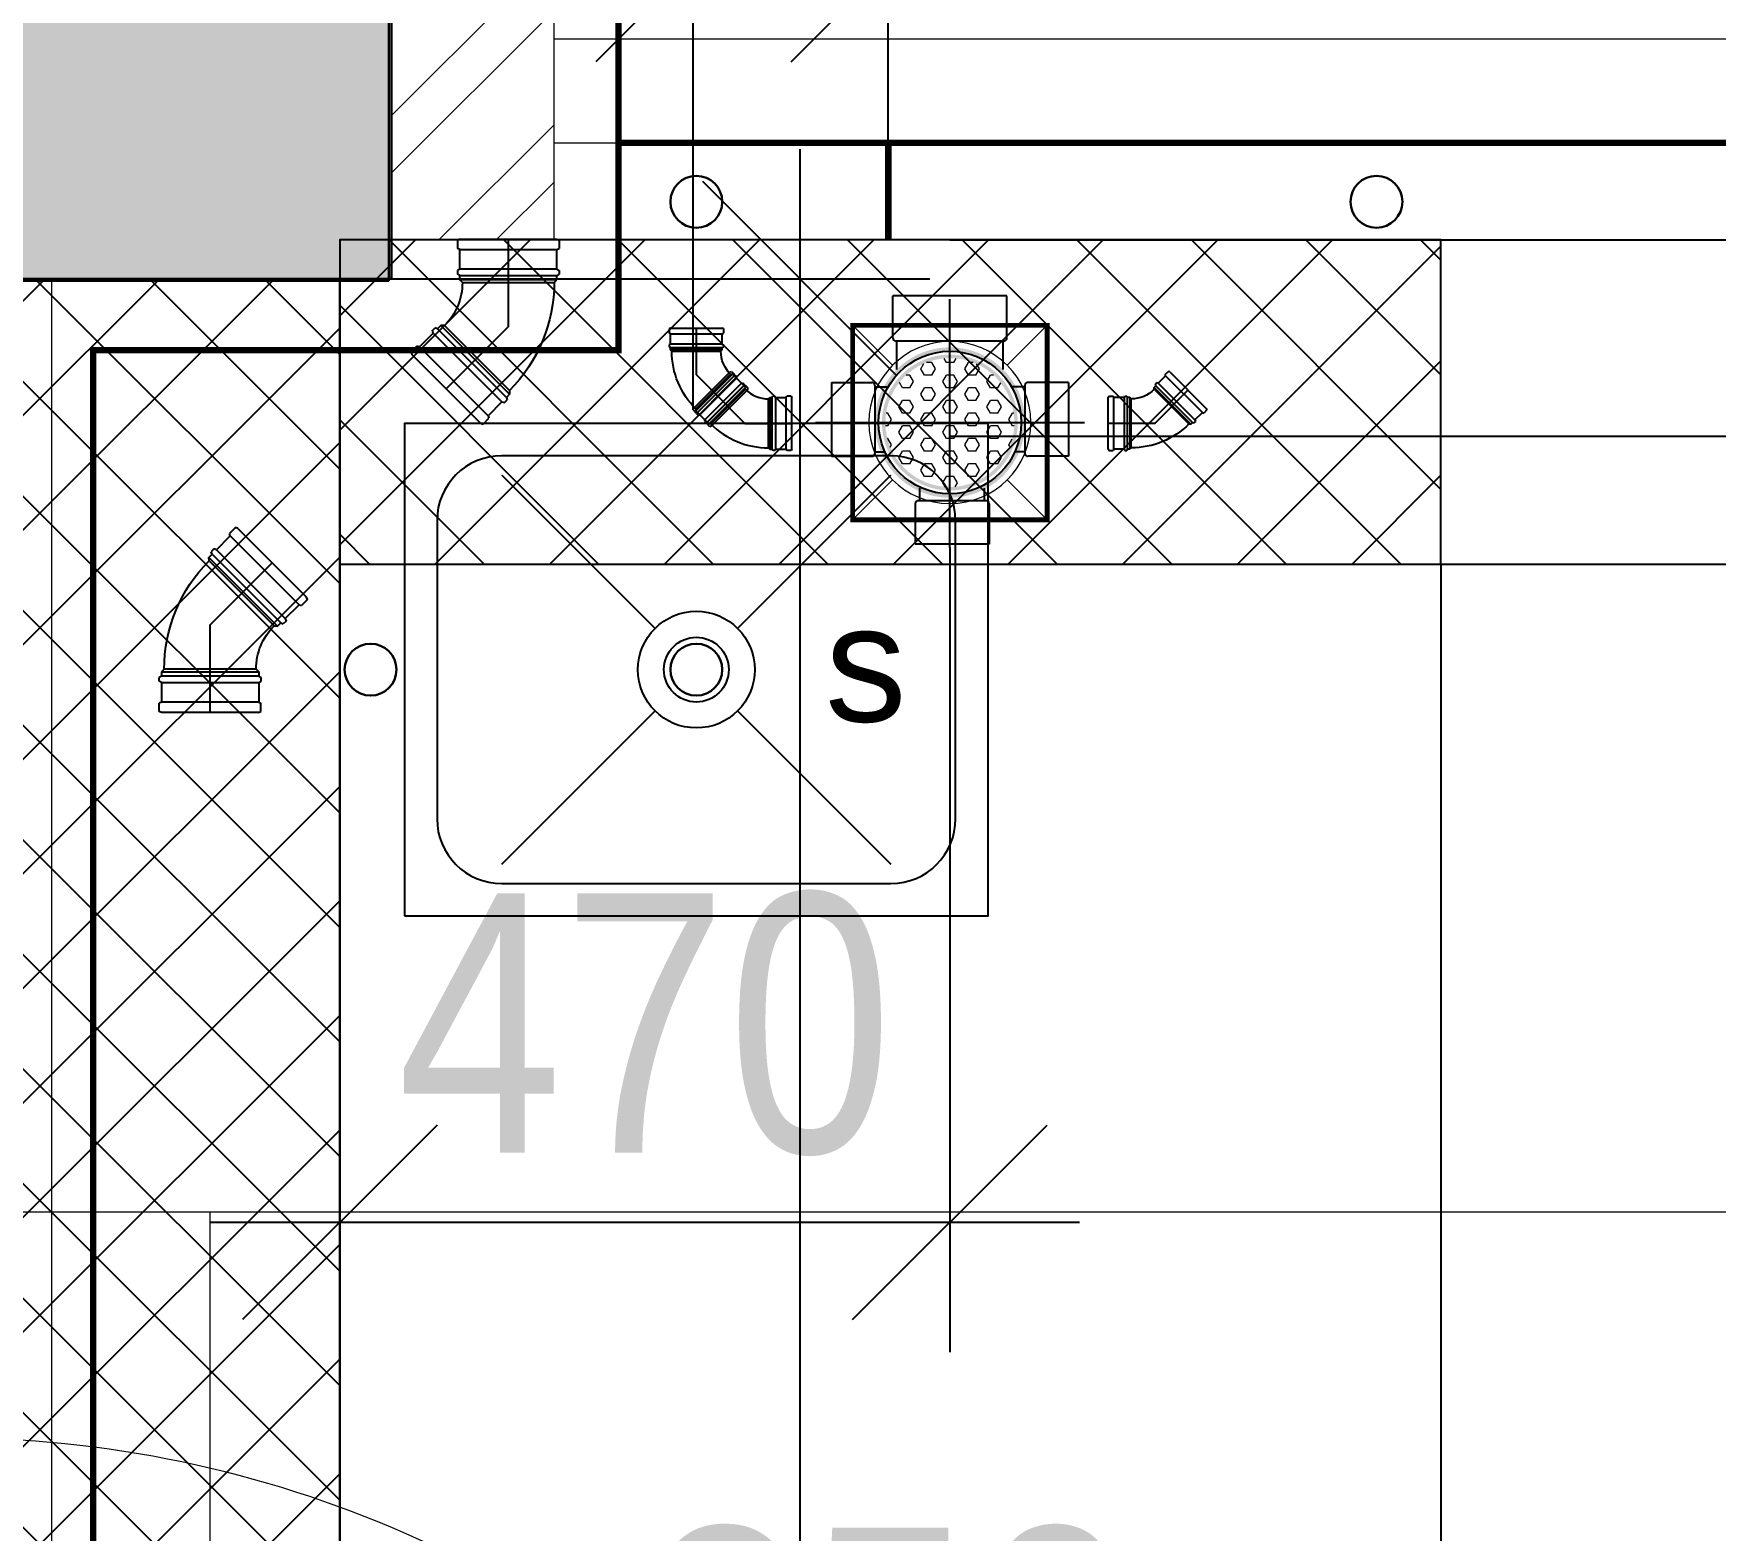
# Model space of a CAD drawing. Header units: inches. Extents: x 5899882 to 5988838, y -468923 to -96891.
# Drawn here: x 5954087 to 5955384, y -268801 to -267646 of the extents above; entities that cross this region are included whole.
import ezdxf

# ---------------------------------------------------------------- set-up
doc = ezdxf.new("R2010")
doc.units = ezdxf.units.IN
doc.header["$MEASUREMENT"] = 0
doc.linetypes.add('1', pattern=[0])
doc.layers.get('Defpoints').update_dxf_attribs({"color": 8})
for name, color, linetype in [('0- SLC ARCH LAYOUT', 7, 'Continuous'), ('0- SLC DIMENSION', 7, 'Continuous'), ('0-SLC RCC 2ND. FLOOR', 7, 'Continuous'), ('0-SLC-40 MM Waste water pipe', 3, 'Continuous'), ('0-SLC-75MM WASTE PIPE', 6, 'Continuous'), ('0-SLC-DOMESTIC LINE', 5, 'DOMESTIC_LINE'), ('0-SLC-Multi nahani trap', 6, 'Continuous'), ('0-SLC-Raised portion', 1, 'Continuous'), ('0-SLC-Toilet fixture', 5, 'Continuous')]:
    doc.layers.add(name, color=color, linetype=linetype)
for name, color, linetype, lineweight in [('0-SLC-100 mm Multi nahani trap jali', 253, 'Continuous', 13), ('ARCL-HATCH-B', 8, 'Continuous', 5), ('ARLC-COL', 8, 'Continuous', 30), ('ARLC-DOOR-W', 8, 'Continuous', 5), ('ARLC-ELE0', 8, 'Continuous', 9), ('ARLC-FURN', 8, 'Continuous', 9), ('ARLC-HATCH-C', 8, 'Continuous', 5), ('ARLC-SINK', 8, 'Continuous', 9), ('ARLC-WALL', 8, 'Continuous', 15)]:
    doc.layers.add(name, color=color, linetype=linetype, lineweight=lineweight)
doc.styles.add('ARIAL', font='tahoma.ttf')
doc.styles.get("Standard").update_dxf_attribs({"font": 'arial.ttf'})
doc.styles.add('swis cn bt', font='swissc.ttf')
doc.linetypes.add('DOMESTIC_LINE', pattern='A,0.5,-0.2,["DWS",ARIAL,S=0.1,R=0,X=-0.1,Y=-0.05],-0.25', length=0.95)
doc.dimstyles.new('SLC', dxfattribs={"dimtxt": 200, "dimasz": 150, "dimexe": 100, "dimexo": 0, "dimgap": 50, "dimtad": 1, "dimdec": 0, "dimrnd": 5, "dimzin": 1, "dimdsep": 46, "dimtxsty": 'swis cn bt', "dimblk": 'OBLIQUE', "dimcen": 60, "dimdle": 100, "dimclrd": 256, "dimclre": 256, "dimclrt": 256, "dimazin": 0, "dimtfac": 1, "dimtdec": 0, "dimtofl": 0, "dimtmove": 0, "dimatfit": 3, "dimfxl": 0.18, "dimtolj": 1, "dimtzin": 0, "dimarcsym": 0})

# ---------------------------------------------------------------- blocks, each defined once
blk = doc.blocks.new('sk')
for p, q in [((5826975.932718212, -135444.0970972514), (5827094.112913058, -135562.2772920981)), ((5827157.752523365, -135562.2772920981), (5827275.932718212, -135444.0970972514)), ((5826975.932718212, -135744.0970972519), (5827094.112913058, -135625.9169024052)), ((5827157.752523365, -135625.9169024052), (5827275.932718212, -135744.0970972519))]:
    blk.add_line(p, q)
for radius in [45, 25]:
    blk.add_circle((5827125.932718212, -135594.0970972516), radius)
at = {"layer": 'ARLC-SINK'}
blk.add_lwpolyline([(5826900.932718212, -135784.0970972516), (5827350.932718212, -135784.0970972516), (5827350.932718212, -135404.0970972516), (5826900.932718212, -135404.0970972516)], close=True, dxfattribs=at)
blk.add_lwpolyline([(5826975.932718209, -135759.0970972516), (5827275.93271821, -135759.0970972516, 0.4142135623730948), (5827325.932718209, -135709.0970972516), (5827325.932718209, -135479.0970972516, 0.4142135623730948), (5827275.93271821, -135429.0970972516), (5826975.932718208, -135429.0970972516, 0.4142135623730948), (5826925.932718209, -135479.0970972516), (5826925.932718209, -135709.0970972516, 0.414213562373095)], format="xyb", close=True, dxfattribs=at)
blk.add_text('s', height=90, dxfattribs=at).set_placement((5827225.184032063, -135634.1741544308))
blk = doc.blocks.new('jjuj')
at = {"layer": 'ARLC-DOOR-W', "ltscale": 0.1}
for p, q in [((5733136.308358192, -29654.34172625096), (5733136.308358192, -29679.34172625096)), ((5733286.308358192, -29654.34172625096), (5733286.308358192, -29719.34172625281))]:
    blk.add_line(p, q, dxfattribs=at)
blk.add_lwpolyline([(5733286.308358192, -29719.34172625281), (5733186.308358192, -29719.34172625281), (5733186.308358192, -29679.34172625096), (5733136.308358192, -29679.34172625096)], dxfattribs=at)
blk = doc.blocks.new('gfhmk')
at = {"layer": 'ARLC-DOOR-W', "ltscale": 0.1}
for p, q in [((5733136.963231552, -36568.04166982742), (5732262.919708872, -36568.04166982742)), ((5733136.963231552, -36568.04166982742), (5733136.963231552, -36608.04166982742)), ((5733136.963231552, -36608.04166982742), (5732262.004901381, -36608.04166982742))]:
    blk.add_line(p, q, dxfattribs=at)
blk.add_arc((5733136.963231552, -36608.04166982742), 874.9583301725798, 177.3797263566846, 273.2330321324813, dxfattribs=at)
blk = doc.blocks.new('A$7E4912E38142D6')
at = {"xscale": -1}
blk.add_blockref('jjuj', (5733286.308379047, 30654.34172625095), dxfattribs=at)
at = {"rotation": 180}
for name, p in [('gfhmk', (5733286.308358192, -36539.34172621439)), ('jjuj', (5733286.308358192, -29654.34172625165))]:
    blk.add_blockref(name, p, dxfattribs=at)
blk = doc.blocks.new('A$C3DAD2E9A')
at = {"layer": 'ARCL-HATCH-B'}
h = blk.add_hatch(dxfattribs=at)
h.set_pattern_fill('ANSI32', color=256, scale=250)
h.set_pattern_definition([(45, (-5806111.699348602, 109613.299867685), (-66.29126073623883, 66.29126073623884), []), (45, (-5806067.505174852, 109613.299867685), (-66.29126073623883, 66.29126073623884), [])])
h.paths.add_polyline_path([(9302.210522499867, 6641.499999996304), (9177.210526314564, 6641.499999996304), (9177.210526314564, 6241.499999996304), (9302.210522499867, 6241.499999996304)])
at = {"layer": 'ARLC-HATCH-C', "ltscale": 0.1}
blk.add_hatch(color=256, dxfattribs=at).paths.add_polyline_path([(8427.210526314564, 6961.499999998166), (8427.210526314564, 6211.499999998166), (9177.210526314564, 6211.499999998166), (9177.210526314564, 6961.499999998166)])
at = {"layer": 'ARLC-COL'}
blk.add_lwpolyline([(8427.210526314564, 6211.499999998166), (9177.210526314564, 6211.499999998166), (9177.210526314564, 6961.499999998166), (8427.210526314564, 6961.499999998166)], close=True, dxfattribs=at)
at = {"layer": 'ARLC-DOOR-W'}
for points in [[(9352.210522499867, 6396.499999996333), (9302.210522499867, 6396.499999996333), (9302.210522499867, 6316.499999996333), (9352.210522499867, 6316.499999996333)], [(10372.21052639, 6316.499999996333), (10372.21052639, 6396.500047719775), (9352.210522499867, 6396.499999996333), (9352.210522499867, 6316.500047717913)]]:
    blk.add_lwpolyline(points, close=True, dxfattribs=at)
at = {"layer": 'ARLC-ELE0', "ltscale": 0.006}
blk.add_line((9302.210522499867, 6241.499999996304), (10422.21052249987, 6241.499999996304), dxfattribs=at)
at = {"layer": 'ARLC-FURN'}
blk.add_line((17402.21052536089, 5491.499999996304), (8887.21052536089, 5491.499999995212), dxfattribs=at)
at = {"layer": 'ARLC-WALL'}
blk.add_line((9037.21052536089, 1321.499999998181), (9037.210525361821, 5491.499999995212), dxfattribs=at)
blk.add_lwpolyline([(9302.210522499867, 6641.499999996304), (9302.210522499867, 6241.499999996304), (9177.210522499867, 6241.499999996304), (9177.210522499867, 6641.499999996304)], close=True, dxfattribs=at)
at = {"layer": 'ARLC-DOOR-W'}
blk.add_blockref('A$7E4912E38142D6', (8687.21052536089, 4373.539823918749), dxfattribs=at)
at = {"layer": 'ARLC-SINK'}
blk.add_blockref('sk', (-5817713.722192851, 141504.0970972488), dxfattribs=at)
blk = doc.blocks.new('sink22')
at = {"color": 0}
for p, q in [((-149.9999998593703, 149.9999998837011), (-31.81980501301587, 31.81980503734667)), ((-150, 150), (-31.81980515364558, 31.81980515364558)), ((31.81980529427528, 31.81980503746308), (150.0000001406297, 149.9999998840503)), ((31.81980515364558, 31.81980515364558), (150, 150)), ((-149.9999998593703, -150.0000001161243), (-31.81980501301587, -31.81980526965344)), ((-150, -150.0000000009313), (-31.81980515364558, -31.81980515364558)), ((31.81980529427528, -31.81980526971165), (150.0000001406297, -150.0000001160661)), ((31.81980515364558, -31.81980515364558), (150, -150.0000000009313))]:
    blk.add_line(p, q, dxfattribs=at)
blk.add_lwpolyline([(-225, -190), (225, -190), (225, 190), (-225, 190)], close=True, dxfattribs=at)
blk.add_lwpolyline([(-150.000000002794, -165), (149.9999999981374, -165, 0.4142135623730948), (199.999999997206, -115), (199.999999997206, 115, 0.4142135623730948), (149.9999999981374, 165), (-150.0000000037253, 165, 0.4142135623730948), (-200.000000002794, 115), (-200.000000002794, -115, 0.414213562373095)], format="xyb", close=True, dxfattribs=at)
for centre, radius in [((1.406297087669373e-07, -1.162406988441944e-07), 45), ((0, 0), 45), ((1.406297087669373e-07, -1.162406988441944e-07), 25), ((0, 0), 25)]:
    blk.add_circle(centre, radius, dxfattribs=at)
blk = doc.blocks.new('1248')
at = {"color": 0}
for p, q in [((-21.3961457957048, 74.33709508599712), (-74.33522079500837, 21.40265661221929)), ((-15.58175697969273, 68.61844848259352), (-68.61708484450355, 15.58776557364035)), ((-21.3961457957048, 74.33709508599712), (-19.46349067252595, 74.95116761303505)), ((-19.46349067252595, 74.95116761303505), (-14.99072858493309, 70.47801269276533)), ((-15.58175697969273, 68.61844848259352), (-14.99072858493309, 70.47801269276533)), ((-4.898458089097402, 57.9342113021994), (-15.58175697969273, 68.61844848259352)), ((-57.93378595379181, 4.903528393246233), (-4.898458089097402, 57.9342113021994)), ((-1.488584969774819, 54.52403870108536), (-54.52391283423641, 1.493355792248619)), ((-52.08302221598568, -0.9477492038859054), (0.9523056485923008, 52.08293370483443)), ((-52.08302221598568, -0.9477492038859054), (0.9523056485923008, 52.08293370483443)), ((-4.898458089097402, 57.9342113021994), (-2.962289048940873, 58.54940032598097)), ((-2.962289048940873, 58.54940032598097), (-0.8732262110570443, 56.46015401044859)), ((-1.488584969774819, 54.52403870108536), (-0.8732262110570443, 56.46015401044859)), ((0.9523056485923008, 52.08293370483443), (-1.488584969774819, 54.52403870108536)), ((0.8416492305696008, 49.27756771061104), (0.9523056485923008, 52.08293370483443)), ((0.8416492305696008, 49.27756771061104), (-49.27764686057343, -0.8373388178879395)), ((39.61016123718582, 37.49826705839951), (40.54423521808348, 39.30234980932437)), ((43.49874577869194, 39.302220246871), (40.54423521808348, 39.30234980932437)), ((44.43266152730211, 37.49805557949004), (43.49874577869194, 39.302220246871)), ((59.54179028223734, 37.49739300657529), (60.47586426325143, 39.30147575761657)), ((66.82376651617233, 39.30119738634676), (60.47586426325143, 39.30147575761657)), ((66.82376651617233, 39.30119738634676), (67.75768226652872, 37.49703271919861)), ((34.24933312076611, -35.43964225519449), (34.25244122289587, 35.43664633517619)), ((34.25244122289587, 35.43664633517619), (36.1580692374846, 37.49841844127514)), ((36.1580692374846, 37.49841844127514), (36.15478030010127, -37.50158148654737)), ((36.1580692374846, 37.49841844127514), (36.15478030010127, -37.50158148654737)), ((36.1580692374846, 37.49841844127514), (39.61016123718582, 37.49826705839951)), ((39.60687229956965, -37.50173286930658), (39.61016123718582, 37.49826705839951)), ((44.43266152730211, 37.49805557949004), (44.42937258980236, -37.50194434798323)), ((44.43266152730211, 37.49805557949004), (59.54179028223734, 37.49739300657529)), ((59.53850134497043, -37.50260692124721), (59.54179028223734, 37.49739300657529)), ((67.75439332914539, -37.50296720850747), (67.75768226652872, 37.49703271919861)), ((-74.33522079500837, 21.40265661221929), (-75.04170177713968, 19.46141865232494)), ((-75.04170177713968, 19.46141865232494), (-70.55325388605706, 14.97257655137218)), ((-68.61708484450355, 15.58776557364035), (-70.55325388605706, 14.97257655137218)), ((-57.93378595379181, 4.903528393246233), (-68.61708484450355, 15.58776557364035)), ((-57.93378595379181, 4.903528393246233), (-58.54914471390657, 2.967413085396401)), ((-58.54914471390657, 2.967413085396401), (-56.46008187602274, 0.878166769980453)), ((-54.52391283423641, 1.493355792248619), (-56.46008187602274, 0.878166769980453)), ((-52.08302221598568, -0.9477492038859054), (-54.52391283423641, 1.493355792248619)), ((-49.27764686057343, -0.8373388178879395), (-52.08302221598568, -0.9477492038859054)), ((34.24933312076611, -35.43964225519449), (36.15478030010127, -37.50158148654737)), ((36.15478030010127, -37.50158148654737), (39.60687229956965, -37.50173286930658)), ((39.60687229956965, -37.50173286930658), (40.54078805027528, -39.30589753657114)), ((44.42937258980236, -37.50194434798323), (43.49529861088377, -39.30602709925734)), ((44.42937258980236, -37.50194434798323), (59.53850134497043, -37.50260692124721)), ((59.53850134497043, -37.50260692124721), (60.47241709521038, -39.30677158816252)), ((67.75439332914539, -37.50296720850747), (66.8203193481313, -39.30704995943235)), ((43.49529861088377, -39.30602709925734), (40.54078805027528, -39.30589753657114)), ((66.8203193481313, -39.30704995943235), (60.47241709521038, -39.30677158816252))]:
    blk.add_line(p, q, dxfattribs=at)
at = {"color": 8}
blk.add_lwpolyline([(-47.86568329529837, 47.8698758491082), (0, 0), (67.75603779789526, -0.0029672445962206)], dxfattribs=at)
at = {"color": 0}
for major_axis, ratio, start_param, end_param in [((0.0007284844286851, 47.25085910002532), 0.9999998811360696, 2.3561660550722, 3.141564218468798), ((0.0048137524652744, 118.1271476661954), 0.9999998811396335, 2.356191388299226, 3.141589551693978)]:
    blk.add_ellipse((34.25451329140924, 82.68750539550092), major_axis=major_axis, ratio=ratio, start_param=start_param, end_param=end_param, dxfattribs=at)
blk = doc.blocks.new('FD COVER')
at = {"layer": '0-SLC-100 mm Multi nahani trap jali'}
h = blk.add_hatch(color=1, dxfattribs=at)
h.paths.add_polyline_path([(52.42478098189464, 6.050435e-10, 1.000000078138127), (-52.42478098084241, 6.050435e-10, 1.000000078138127)])
h.paths.add_polyline_path([(-49.71315437835783, 6.050435e-10, -1), (49.71315437941008, 6.050435e-10, -1)], flags=16)
h = blk.add_hatch(dxfattribs=at)
h.set_pattern_fill('HEX', color=1, scale=45.19377670807633, style=0)
h.set_pattern_definition([(0, (-4759.383808100866, 4380.385599033102), (0, 9.784739682974397), [5.649222088509541, -11.29844417701908]), (120, (-4759.383808100866, 4380.385599033102), (-8.473833134873521, -4.892369841487196), [5.649222088509535, -11.29844417701907]), (59.99999999999999, (-4753.734586012357, 4380.385599033102), (-8.473833134873521, 4.892369841487199), [5.649222088509541, -11.29844417701908])])
h.paths.add_polyline_path([(-49.71315437888396, 0, 1), (49.71315437888396, 0, 1)])
at = {"layer": '0-SLC-100 mm Multi nahani trap jali', "color": 1, "ltscale": 3}
for p, q in [((-75, 75), (-44.19417382415895, 44.19417382415949)), ((75, 75), (44.19417382415923, 44.19417382415923)), ((-44.19417382415922, -44.19417382415922), (-75, -75)), ((44.19417382415949, -44.19417382415895), (75, -75))]:
    blk.add_line(p, q, dxfattribs=at)
at = {"layer": '0-SLC-100 mm Multi nahani trap jali', "color": 1, "ltscale": 3, "const_width": 3.75}
blk.add_lwpolyline([(-75, -75), (75, -75), (75, 75), (-75, 75)], close=True, dxfattribs=at)
at = {"layer": '0-SLC-100 mm Multi nahani trap jali', "color": 1, "ltscale": 3}
blk.add_circle((0, 0), 62.5, dxfattribs=at)
blk = doc.blocks.new('A$C52224D05')
at = {"layer": '0-SLC-Multi nahani trap', "linetype": 'Continuous'}
h = blk.add_hatch(color=256, dxfattribs=at)
h.paths.add_polyline_path([(58.08742602542043, 9.313226e-10, 1.000000078138127), (-57.91257397457957, 9.313226e-10, 1.000000078138127)])
h.paths.add_polyline_path([(-54.91257397457957, 9.313226e-10, -1), (55.08742602542042, 9.313226e-10, -1)], flags=16)
for p, q in [((-25.91600441420451, 91.37098850309849), (-25.91600441420451, 77.78655081707984)), ((31.06073977099732, 91.37098850309849), (-25.91600441420451, 91.37098850309849)), ((0, 103.7312996429391), (0, -103.7312996429391)), ((31.06073977099732, 91.37098850309849), (31.06073977099732, 77.78655081707984)), ((-25.91600441420451, 77.78655081707984), (-25.91600441420451, 60.20819780742749)), ((31.06073977099732, 77.78655081707984), (31.06073977099732, 60.20819780742749)), ((28.73515838012099, 57.88261641003192), (-23.59042301634326, 57.88261641003192)), ((-22.42763231787831, 57.88261641003192), (-22.42763231787831, 50.1803960511461)), ((27.57236768119037, 57.88261641003192), (27.57236768119037, 47.64008797379211)), ((41.11180901946499, 41.00000000046565), (62.99270941969007, 41.00000000046565)), ((62.99270941969007, -41.49999999767167), (62.99270941969007, 41.50000000093132)), ((65.49270941643043, 44.00000000046566), (73.99270941829309, 44.00000000046566)), ((73.99270941829309, 44.00000000046566), (97.79270941950381, 44.00000000046566)), ((97.79270941950381, -44), (97.79270941950381, 44.00000000046566)), ((-78.16838792851195, 26.74418604793027), (-93.74269066937269, 26.74418604793027)), ((-93.74269066937269, -30.23255813727156), (-93.74269066937269, 26.74418604793027)), ((-62.57989996718243, 26.74418604793027), (-78.16838792851195, 26.74418604793027)), ((-60.2543185763061, -27.9069767431356), (-60.2543185763061, 24.41860465379432)), ((-60.2543185763061, 23.2558139548637), (-50.5343807558529, 23.2558139548637)), ((-96.31505834776907, 0), (95.2203417411074, 0)), ((-78.16838792851195, -30.23255813727156), (-93.74269066937269, -30.23255813727156)), ((-62.57989996718243, -30.23255813727156), (-77.72195845888926, -30.23255813727156)), ((-60.2543185763061, -26.74418604420498), (-50.5343807558529, -26.74418604420498)), ((-22.42763231787831, -57.88261641003192), (-22.42763231787831, -50.18039605068043)), ((27.57236768119037, -57.88261641003192), (27.57236768119037, -47.64008797379211)), ((41.11180901946499, -41.00000000046565), (62.99270941969007, -41.00000000046565)), ((65.49270941643043, -44), (73.99270941829309, -44)), ((73.99270941829309, -44), (97.79270941950381, -44)), ((-25.91600441420451, -77.78655081707984), (-25.91600441420451, -60.20819780742749)), ((28.73515838012099, -57.88261641003192), (-23.59042301634326, -57.88261641003192)), ((31.06073977099732, -77.78655081707984), (31.06073977099732, -60.20819780742749)), ((-25.91600441420451, -91.37098850309849), (-25.91600441420451, -77.78655081707984)), ((31.06073977099732, -91.37098850309849), (31.06073977099732, -77.78655081707984)), ((31.06073977099732, -91.37098850309849), (-25.91600441420451, -91.37098850309849))]:
    blk.add_line(p, q, dxfattribs=at)
blk.add_circle((0.0874260249547661, 0), 55, dxfattribs=at)
for centre, radius, start, end in [((-23.59042301634326, 60.20819780742749), 2.325581395348836, 180, 270), ((28.73515838012099, 60.20819780742749), 2.325581395348836, 270, 0), ((65.49270941643043, 41.50000000093132), 2.5, 90, 180), ((-62.57989996718243, 24.41860465379432), 2.325581395348836, 0, 90), ((-62.57989996718243, -27.9069767431356), 2.325581395348836, 270, 0), ((65.49270941643043, -41.49999999767167), 2.5, 180, 270), ((-23.59042301634326, -60.20819780742749), 2.325581395348836, 90, 180), ((28.73515838012099, -60.20819780742749), 2.325581395348836, 0, 90)]:
    blk.add_arc(centre, radius, start, end, dxfattribs=at)
blk = doc.blocks.new('A$C77C3199A')
at = {"layer": 'ARLC-HATCH-C', "ltscale": 0.1}
blk.add_hatch(color=0, dxfattribs=at).paths.add_polyline_path([(8425, 6960), (8425, 6210), (9175, 6210), (9175, 6960)])
at = {"layer": 'ARLC-COL', "color": 0}
blk.add_lwpolyline([(8425, 6210), (9175, 6210), (9175, 6960), (8425, 6960)], close=True, dxfattribs=at)
at = {"layer": 'ARLC-WALL', "color": 30, "ltscale": 0.1}
blk.add_line((8914.999999046326, 6209.999999988824), (8914.999999046326, 3520), dxfattribs=at)
blk = doc.blocks.new('_OBLIQUE')
at = {"color": 0, "linetype": 'ByBlock'}
blk.add_line((-0.5, -0.5), (0.5, 0.5), dxfattribs=at)
blk = doc.blocks.new('*D320')
at = {"layer": '0- SLC DIMENSION', "lineweight": -2, "transparency": 16777216}
for p, q in [((5954678.302088439, -280945.0280690307), (5954678.302088439, -267735.0280714889)), ((5954323.287225931, -267835.0280714889), (5954778.302088439, -267835.0280714889)), ((5954323.287225935, -280845.0280690307), (5954778.302088439, -280845.0280690307))]:
    blk.add_line(p, q, dxfattribs=at)
at = {"layer": 'Defpoints', "color": 0, "transparency": 16777216}
for p in [(5954323.287225931, -267835.0280714889), (5954678.302088439, -267835.0280714889), (5954323.287225935, -280845.0280690307)]:
    blk.add_point(p, dxfattribs=at)
at = {"layer": '0- SLC DIMENSION', "lineweight": -2, "transparency": 16777216, "xscale": 150, "yscale": 150, "zscale": 150}
for p, rotation in [((5954678.302088439, -267835.0280714889), 90), ((5954678.302088439, -280845.0280690307), 270)]:
    blk.add_blockref('_OBLIQUE', p, dxfattribs=dict(at, rotation=rotation))
at = {"layer": '0- SLC DIMENSION', "transparency": 16777216, "insert": (5954525.639750777, -274340.0280702588), "char_height": 200, "attachment_point": 5, "rotation": 90, "style": 'swis cn bt'}
blk.add_mtext('\\A1;13010', dxfattribs=at)
blk = doc.blocks.new('*D329')
at = {"layer": '0- SLC DIMENSION', "lineweight": -2, "transparency": 16777216}
for p, q in [((5954323.287227441, -268055.0280739599), (5954323.287227441, -269152.5)), ((5955172.50000151, -268055.0280739563), (5955172.50000151, -269152.5)), ((5954223.287227441, -269052.5), (5955272.50000151, -269052.5))]:
    blk.add_line(p, q, dxfattribs=at)
at = {"layer": 'Defpoints', "color": 0, "transparency": 16777216}
for p in [(5954323.287227441, -268055.0280739599), (5955172.50000151, -268055.0280739563), (5955172.50000151, -269052.5)]:
    blk.add_point(p, dxfattribs=at)
at = {"layer": '0- SLC DIMENSION', "lineweight": -2, "transparency": 16777216, "xscale": 150, "yscale": 150, "zscale": 150, "rotation": 180}
blk.add_blockref('_OBLIQUE', (5954323.287227441, -269052.5), dxfattribs=at)
at = {"layer": '0- SLC DIMENSION', "lineweight": -2, "transparency": 16777216, "xscale": 150, "yscale": 150, "zscale": 150}
blk.add_blockref('_OBLIQUE', (5955172.50000151, -269052.5), dxfattribs=at)
at = {"layer": '0- SLC DIMENSION', "transparency": 16777216, "insert": (5954747.893614475, -268899.8376623376), "char_height": 200, "attachment_point": 5, "style": 'swis cn bt'}
blk.add_mtext('\\A1;850', dxfattribs=at)
blk = doc.blocks.new('*D330')
at = {"layer": '0- SLC DIMENSION', "lineweight": -2, "transparency": 16777216}
for p, q in [((5955172.49999849, -267805.0280730026), (5956193.5, -267805.0280730026)), ((5956093.5, -267805.0280730026), (5956093.5, -268155.0280739563)), ((5955172.50000151, -268055.0280739563), (5956193.5, -268055.0280739563)), ((5956093.5, -268055.0280739563), (5956093.5, -268791.2618392347))]:
    blk.add_line(p, q, dxfattribs=at)
at = {"layer": 'Defpoints', "color": 0, "transparency": 16777216}
for p in [(5955172.49999849, -267805.0280730026), (5956093.5, -267805.0280730026), (5955172.50000151, -268055.0280739563)]:
    blk.add_point(p, dxfattribs=at)
at = {"layer": '0- SLC DIMENSION', "lineweight": -2, "transparency": 16777216, "xscale": 150, "yscale": 150, "zscale": 150}
for p, rotation in [((5956093.5, -267805.0280730026), 90), ((5956093.5, -268055.0280739563), 270)]:
    blk.add_blockref('_OBLIQUE', p, dxfattribs=dict(at, rotation=rotation))
at = {"layer": '0- SLC DIMENSION', "transparency": 16777216, "insert": (5955940.707792208, -268555.028073), "char_height": 200, "attachment_point": 5, "rotation": 90, "style": 'swis cn bt'}
blk.add_mtext('\\A1;250', dxfattribs=at)
blk = doc.blocks.new('*D331')
at = {"layer": '0- SLC DIMENSION', "lineweight": -2, "transparency": 16777216}
for p, q in [((5954793.852453576, -267805.028073006), (5955770.787222116, -267805.028073006)), ((5955670.787222116, -267805.028073006), (5955670.787222116, -268056.5280729991)), ((5954793.852453576, -267956.5280729991), (5955770.787222116, -267956.5280729991)), ((5955670.787222116, -267956.5280729991), (5955670.787222116, -268787.6254755992))]:
    blk.add_line(p, q, dxfattribs=at)
at = {"layer": 'Defpoints', "color": 0, "transparency": 16777216}
for p in [(5954793.852453576, -267805.028073006), (5955670.787222116, -267805.028073006), (5954793.852453576, -267956.5280729991)]:
    blk.add_point(p, dxfattribs=at)
at = {"layer": '0- SLC DIMENSION', "lineweight": -2, "transparency": 16777216, "xscale": 150, "yscale": 150, "zscale": 150}
for p, rotation in [((5955670.787222116, -267805.028073006), 90), ((5955670.787222116, -267956.5280729991), 270)]:
    blk.add_blockref('_OBLIQUE', p, dxfattribs=dict(at, rotation=rotation))
at = {"layer": '0- SLC DIMENSION', "transparency": 16777216, "insert": (5955518.124884454, -268555.0280730008), "char_height": 200, "attachment_point": 5, "rotation": 90, "style": 'swis cn bt'}
blk.add_mtext('\\A1;150', dxfattribs=at)
blk = doc.blocks.new('*D332')
at = {"layer": '0- SLC DIMENSION', "lineweight": -2, "transparency": 16777216}
for p, q in [((5954323.287225931, -268042.2909240216), (5954323.287225931, -268663)), ((5954793.852453576, -268042.2909240215), (5954793.852453576, -268663)), ((5954893.852453576, -268563), (5954223.287225931, -268563))]:
    blk.add_line(p, q, dxfattribs=at)
at = {"layer": 'Defpoints', "color": 0, "transparency": 16777216}
for p in [(5954323.287225931, -268042.2909240216), (5954793.852453576, -268042.2909240215), (5954323.287225931, -268563)]:
    blk.add_point(p, dxfattribs=at)
at = {"layer": '0- SLC DIMENSION', "lineweight": -2, "transparency": 16777216, "xscale": 150, "yscale": 150, "zscale": 150, "rotation": 180}
blk.add_blockref('_OBLIQUE', (5954323.287225931, -268563), dxfattribs=at)
at = {"layer": '0- SLC DIMENSION', "lineweight": -2, "transparency": 16777216, "xscale": 150, "yscale": 150, "zscale": 150}
blk.add_blockref('_OBLIQUE', (5954793.852453576, -268563), dxfattribs=at)
at = {"layer": '0- SLC DIMENSION', "transparency": 16777216, "insert": (5954558.569839753, -268410.4675324675), "char_height": 200, "attachment_point": 5, "style": 'swis cn bt'}
blk.add_mtext('\\A1;470', dxfattribs=at)
blk = doc.blocks.new('*D583')
at = {"layer": '0- SLC DIMENSION', "lineweight": -2, "transparency": 16777216}
for p, q in [((5954595.726213467, -267936.1611915502), (5954595.726213467, -267492.5)), ((5954746.357037363, -267805.0280729999), (5954746.357037363, -267492.5)), ((5954495.726213467, -267592.5), (5954746.357037363, -267592.5)), ((5954746.357037363, -267592.5), (5955361.551842557, -267592.5))]:
    blk.add_line(p, q, dxfattribs=at)
at = {"layer": 'Defpoints', "color": 0, "transparency": 16777216}
for p in [(5954746.357037363, -267592.5), (5954746.357037363, -267805.0280729999), (5954595.726213467, -267936.1611915502)]:
    blk.add_point(p, dxfattribs=at)
at = {"layer": '0- SLC DIMENSION', "lineweight": -2, "transparency": 16777216, "xscale": 150, "yscale": 150, "zscale": 150, "rotation": 180}
blk.add_blockref('_OBLIQUE', (5954595.726213467, -267592.5), dxfattribs=at)
at = {"layer": '0- SLC DIMENSION', "lineweight": -2, "transparency": 16777216, "xscale": 150, "yscale": 150, "zscale": 150}
blk.add_blockref('_OBLIQUE', (5954746.357037363, -267592.5), dxfattribs=at)
at = {"layer": '0- SLC DIMENSION', "transparency": 16777216, "insert": (5955128.95443996, -267439.8376623376), "char_height": 200, "attachment_point": 5, "style": 'swis cn bt'}
blk.add_mtext('\\A1;150', dxfattribs=at)

msp = doc.modelspace()

# ---------------------------------------------------------------- block references
at = {"layer": '0- SLC ARCH LAYOUT'}
msp.add_blockref('A$C3DAD2E9A', (5945186.076699616, -274046.5280729962), dxfattribs=at)

# ---------------------------------------------------------------- next in the draw order: hatches: boundary and pattern name
at = {"layer": '0-SLC-Raised portion'}
h = msp.add_hatch(dxfattribs=at)
h.set_pattern_fill('ANSI37', color=256, scale=500, angle=360)
h.set_pattern_definition([(44.99999999999989, (5361285.696539488, 2506164.637492822), (-44.1941738241592, 44.19417382415924), []), (134.9999999999999, (5361285.696539488, 2506164.637492822), (-44.19417382415924, -44.1941738241592), [])])
h.paths.add_polyline_path([(5955172.50000151, -268055.0280739563), (5955172.49999849, -267805.0280730026), (5954323.287224422, -267805.0280730062), (5954323.287227441, -268055.0280739599)])
h = msp.add_hatch(dxfattribs=at)
h.set_pattern_fill('ANSI37', color=4, scale=500, angle=270)
h.set_pattern_definition([(314.9999999999999, (8728292.952791758, 325202.5626149558), (44.19417382415924, 44.1941738241592), []), (44.99999999999994, (8728292.952791758, 325202.5626149558), (-44.1941738241592, 44.19417382415924), [])])
h.paths.add_polyline_path([(5954073.287224981, -280845.02807205), (5954323.287225935, -280845.0280690307), (5954323.287225931, -267835.0280714889), (5954073.287224977, -267835.0280745073)])

# ---------------------------------------------------------------- next in the draw order: linework, layer by layer
at = {"layer": '0-SLC-40 MM Waste water pipe', "lineweight": 30}
for centre, radius in [((5954598.304971918, -267775.5956030688), 19.9999999994761), ((5955122.847555805, -267775.5956030688), 19.9999999994761), ((5954347.040098333, -268136.4999753399), 19.9999999994761), ((5954598.287461219, -268136.5205952121), 19.99999999906868)]:
    msp.add_circle(centre, radius, dxfattribs=at)
at = {"layer": '0-SLC-DOMESTIC LINE', "color": 5, "linetype": '1', "const_width": 5}
for points in [[(5957856.834534922, -280945.0280747379), (5957856.834534922, -281147.5), (5955368.5, -281147.5), (5955368.5, -281030.5), (5954133.095583177, -281030.5), (5954133.095583177, -267890), (5954538.287222116, -267890.0000000001), (5954538.287222119, -267372.3105304841)], [(5954538.287222117, -267730.0280252784), (5954746.357037363, -267730.0280333589), (5954746.357037363, -267805.0280729999)], [(5954711.000003532, -267730.0280333589), (5962061.499999975, -267730.0280537479), (5962061.499999975, -267971.5205952121)]]:
    msp.add_lwpolyline(points, dxfattribs=at)
at = {"layer": '0-SLC-Raised portion'}
msp.add_lwpolyline([(5955172.50000151, -268055.0280739563), (5955172.49999849, -267805.0280730026), (5954323.287224422, -267805.0280730062), (5954323.287227441, -268055.0280739599)], close=True, dxfattribs=at)
at = {"layer": '0-SLC-Raised portion', "color": 4}
msp.add_lwpolyline([(5954073.287224981, -280845.02807205), (5954323.287225935, -280845.0280690307), (5954323.287225931, -267835.0280714889), (5954073.287224977, -267835.0280745073)], close=True, dxfattribs=at)

# ---------------------------------------------------------------- next in the draw order: block references
at = {"layer": '0-SLC RCC 2ND. FLOOR'}
msp.add_blockref('A$C77C3199A', (5945186.076699616, -274046.5280729962), dxfattribs=at)
at = {"layer": '0-SLC-100 mm Multi nahani trap jali', "lineweight": -3, "xscale": -1}
msp.add_blockref('FD COVER', (5954793.852453576, -267945.8884396483), dxfattribs=at)
at = {"layer": '0-SLC-40 MM Waste water pipe', "lineweight": 30}
for p, xscale, yscale, zscale, rotation in [((5954598.317806183, -267909.1078123073), -0.53336504783528, 0.53336504783528, 0.53336504783528, 270.0017440004933), ((5954635.752059148, -267946.5365080736), 0.5333650478352798, 0.5333650478352798, 0.5333650478352798, 0.00676231848072993), ((5954951.952848005, -267946.5365080736), -0.5333650478352798, 0.5333650478352798, 0.5333650478352798, 359.9932376815193)]:
    msp.add_blockref('1248', p, dxfattribs=dict(at, xscale=xscale, yscale=yscale, zscale=zscale, rotation=rotation))
at = {"layer": '0-SLC-75MM WASTE PIPE', "xscale": -1.000059464691145}
for p, yscale, zscale, rotation in [((5954453.289922553, -267871.9892293091), 1.000059464691145, 1.000059464691145, 44.99761352999455), ((5954223.292501347, -268101.9865624605), 1.000059464691146, 1.000059464691146, 224.9974381935878)]:
    msp.add_blockref('1248', p, dxfattribs=dict(at, yscale=yscale, zscale=zscale, rotation=rotation))
at = {"layer": '0-SLC-Multi nahani trap', "linetype": 'Continuous', "extrusion": (0, 0, -1), "xscale": -1, "zscale": -1, "rotation": 270}
msp.add_blockref('A$C52224D05', (-5954793.852453576, -267945.9758656737), dxfattribs=at)
at = {"layer": '0-SLC-Toilet fixture', "color": 140}
msp.add_blockref('sink22', (5954598.287461219, -268136.5205952121), dxfattribs=at)

# ---------------------------------------------------------------- next in the draw order: dimensions: what is measured, and where the dimension line sits
at = {"layer": '0- SLC DIMENSION', "color": 1}
for base, p1, p2, picture, middle in [((5954746.357037363, -267592.5), (5954595.726213467, -267936.1611915502), (5954746.357037363, -267805.0280729999), '*D583', (5955128.95443996, -267439.8376623376)), ((5955172.50000151, -269052.5), (5954323.287227441, -268055.0280739599), (5955172.50000151, -268055.0280739563), '*D329', (5954747.893614475, -268899.8376623376))]:
    dim = msp.add_linear_dim(base=base, p1=p1, p2=p2, dimstyle='SLC', dxfattribs=at)
    dim.commit()
    dim.dimension.update_dxf_attribs({"geometry": picture, "text_midpoint": middle})
dim = msp.add_linear_dim(base=(5954678.302088439, -267835.0280714889), p1=(5954323.287225935, -280845.0280690307), p2=(5954323.287225931, -267835.0280714889), angle=90, dimstyle='SLC', dxfattribs=at)
dim.commit()
dim.dimension.update_dxf_attribs({"geometry": '*D320', "text_midpoint": (5954525.639750777, -274340.0280702588)})
for base, p1, p2, picture, middle in [((5955670.787222116, -267805.028073006), (5954793.852453576, -267956.5280729991), (5954793.852453576, -267805.028073006), '*D331', (5955670.787222116, -268555.0280730008)), ((5956093.5, -267805.0280730026), (5955172.50000151, -268055.0280739563), (5955172.49999849, -267805.0280730026), '*D330', (5956093.5, -268555.028073))]:
    dim = msp.add_linear_dim(base=base, p1=p1, p2=p2, angle=90, dimstyle='SLC', dxfattribs=at)
    dim.commit()
    dim.dimension.update_dxf_attribs({"geometry": picture, "text_midpoint": middle, "dimtype": 160})
dim = msp.add_linear_dim(base=(5954323.287225931, -268563), p1=(5954793.852453576, -268042.2909240215), p2=(5954323.287225931, -268042.2909240216), dimstyle='SLC', dxfattribs=at)
dim.commit()
dim.dimension.update_dxf_attribs({"geometry": '*D332', "text_midpoint": (5954558.569839753, -268563), "dimtype": 160})

doc.saveas('drawing.dxf')
